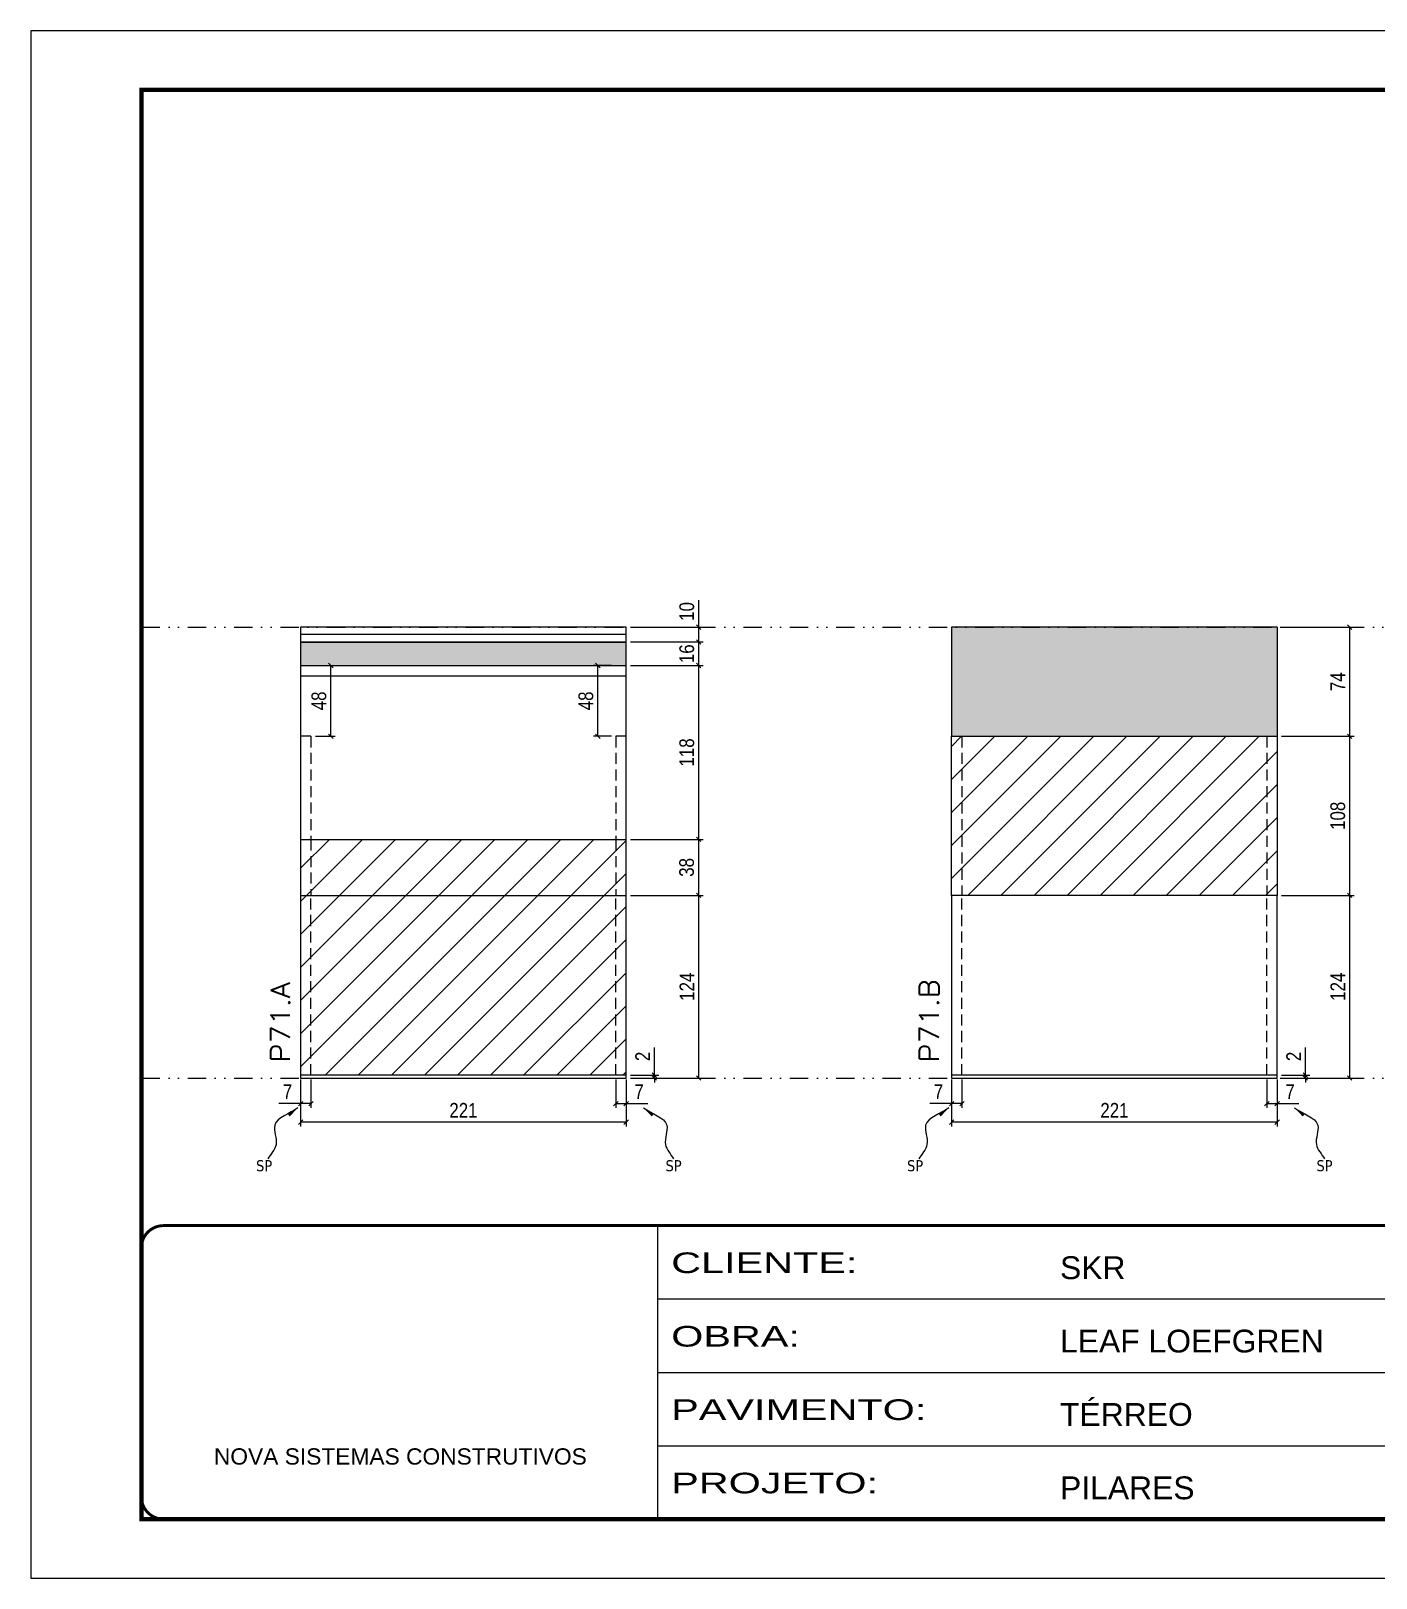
# Model space of a CAD drawing. Extents: x 14400 to 27878, y -21631 to 6985.
# Drawn here: x 14400 to 15313, y -10145 to -9095 of the extents above; entities that cross this region are included whole.
import ezdxf

# ---------------------------------------------------------------- set-up
doc = ezdxf.new("R2010")
doc.units = 0
for name, pattern in [('CONTINUO', [0]), ('DASHED', [0.75, 0.5, -0.25]), ('DIVIDE2', [0.625, 0.25, -0.125, 0, -0.125, 0, -0.125]), ('HIDDEN', [0.375, 0.25, -0.125])]:
    doc.linetypes.add(name, pattern=pattern)
for name, color, linetype in [('COTA', 241, 'Continuous'), ('Nível', 160, 'Continuous'), ('Painéis', 200, 'Continuous'), ('SARR_2.2x10', 60, 'Continuous'), ('SARR_2.2x7', 40, 'Continuous'), ('Sarrafo de Pressão', 42, 'HIDDEN'), ('texto', 7, 'Continuous')]:
    doc.layers.add(name, color=color, linetype=linetype)
for name, color, linetype, lineweight in [('Folhas', 255, 'Continuous', 9), ('Hachura', 251, 'Continuous', 9), ('SARRAFO DE PRESSAO', 251, 'DASHED', 9), ('Texto Seção', 7, 'Continuous', 15)]:
    doc.layers.add(name, color=color, linetype=linetype, lineweight=lineweight)
doc.styles.add('ARIAL', font='arial.ttf')
doc.styles.add('COTA TECNICA', font='techl___.ttf', dxfattribs={"height": 10})
doc.styles.add('COTA TECNICA-50', font='techl___.ttf', dxfattribs={"height": 10})
doc.styles.add('REGUA-120', font='ROMANS.shx', dxfattribs={"height": 15})
doc.styles.get("Standard").update_dxf_attribs({"font": 'arial.ttf'})
doc.styles.add('Tecnologia', font='')
doc.styles.get('Tecnologia').set_extended_font_data('Forgotten Futurist')
doc.dimstyles.new('COTA PAINEL-50', dxfattribs={"dimtxt": 10, "dimasz": 3, "dimexe": 3, "dimexo": 3, "dimgap": 3, "dimtad": 1, "dimdec": 1, "dimzin": 12, "dimdsep": 46, "dimtxsty": 'COTA TECNICA-50', "dimblk1": 'OBLIQUE', "dimblk2": 'OBLIQUE', "dimsah": 1, "dimcen": 0.9, "dimclrd": 4, "dimclre": 4, "dimclrt": 240, "dimadec": 1, "dimazin": 3, "dimtfac": 1, "dimtdec": 1, "dimtmove": 0, "dimatfit": 3, "dimfxl": 1, "dimtolj": 1, "dimtzin": 12, "dimarcsym": 0})
doc.dimstyles.new('PAINEL', dxfattribs={"dimtxt": 10, "dimasz": 3, "dimexe": 3, "dimexo": 3, "dimgap": 3, "dimtad": 1, "dimdec": 1, "dimzin": 12, "dimdsep": 46, "dimtxsty": 'COTA TECNICA', "dimblk1": 'OBLIQUE', "dimblk2": 'OBLIQUE', "dimsah": 1, "dimcen": 0.9, "dimclrd": 4, "dimclre": 4, "dimclrt": 240, "dimadec": 1, "dimazin": 3, "dimtfac": 1, "dimtdec": 1, "dimtmove": 0, "dimatfit": 3, "dimfxl": 1, "dimtolj": 1, "dimtzin": 12, "dimarcsym": 0})
doc.dimstyles.get("Standard").update_dxf_attribs({"dimtxt": 0.18, "dimasz": 0.18, "dimexe": 0.18, "dimexo": 0.0625, "dimgap": 0.09, "dimtad": 0, "dimtih": 1, "dimtoh": 1, "dimdec": 4, "dimzin": 0, "dimdsep": 46, "dimtxsty": 'Standard', "dimcen": 0.09, "dimadec": 0, "dimazin": 0, "dimtfac": 1, "dimtdec": 4, "dimtofl": 0, "dimtmove": 0, "dimatfit": 3, "dimfxl": 1, "dimtolj": 1, "dimtzin": 0, "dimarcsym": 0})

# ---------------------------------------------------------------- blocks, each defined once
blk = doc.blocks.new('9999999999')
at = {"color": 30, "linetype": 'CONTINUO'}
for p, q in [((98564.6, 34230.2), (98564.6, 34429.4)), ((98564.6, 34379.6), (99584, 34379.6)), ((98564.6, 34329.8), (99488, 34329.8)), ((98564.6, 34280), (99488, 34280))]:
    blk.add_line(p, q, dxfattribs=at)
at = {"color": 30, "linetype": 'CONTINUO', "const_width": 2}
blk.add_lwpolyline([(99584, 34230.2), (99584, 34414.4, 0.414214), (99569, 34429.4), (98229, 34429.4, 0.414214), (98214, 34414.4), (98214, 34245.2, 0.414214), (98229, 34230.2), (99584, 34230.2)], format="xyb", dxfattribs=at)
at = {"layer": 'Folhas'}
blk.add_lwpolyline([(98139, 34190.2), (99624, 34190.2), (99624, 35240.2), (98139, 35240.2)], close=True, dxfattribs=at)
at = {"layer": 'Folhas', "color": 30, "const_width": 3}
blk.add_lwpolyline([(98214, 34230.2), (99584, 34230.2), (99584, 35200.2), (98214, 35200.2)], close=True, dxfattribs=at)
at = {"color": 7, "linetype": 'Continuous', "ltscale": 5, "style": 'ARIAL'}
for s, height, p in [('SKR', 15.48, (98837.7, 34393.1)), ('LEAF LOEFGREN', 15.483, (98837.7, 34343.3)), ('TÉRREO', 15.48, (98837.7, 34293.5)), ('NOVA SISTEMAS CONSTRUTIVOS', 11.059, (98263.2, 34267.2)), ('PILARES', 15.48, (98837.7, 34243.7))]:
    blk.add_text(s, height=height, dxfattribs=at).set_placement(p)
at = {"layer": 'Folhas', "color": 7, "style": 'Tecnologia', "width": 1.5}
for s, p in [('CLIENTE:', (98573.7, 34397.2)), ('OBRA:', (98573.7, 34347.3)), ('PAVIMENTO:', (98573.7, 34297.5)), ('PROJETO:', (98573.7, 34247.7))]:
    blk.add_text(s, height=14, dxfattribs=at).set_placement(p)
blk = doc.blocks.new('_Oblique')
at = {"color": 0, "linetype": 'ByBlock', "lineweight": -2}
blk.add_line((-0.5, -0.5), (0.5, 0.5), dxfattribs=at)
blk = doc.blocks.new('*D1636')
at = {"layer": 'COTA', "color": 4, "lineweight": -2, "transparency": 16777216}
for p, q in [((14583.1, -9807), (14583.1, -9838.9)), ((14804.1, -9807), (14804.1, -9838.9)), ((14804.1, -9835.9), (14583.1, -9835.9))]:
    blk.add_line(p, q, dxfattribs=at)
at = {"layer": 'Defpoints', "color": 0, "transparency": 16777216}
for p in [(14583.1, -9804), (14804.1, -9804), (14583.1, -9835.9)]:
    blk.add_point(p, dxfattribs=at)
at = {"layer": 'COTA', "color": 4, "lineweight": -2, "transparency": 16777216, "xscale": 3, "yscale": 3, "zscale": 3, "rotation": 180}
blk.add_blockref('_Oblique', (14583.1, -9835.9), dxfattribs=at)
at = {"layer": 'COTA', "color": 4, "lineweight": -2, "transparency": 16777216, "xscale": 3, "yscale": 3, "zscale": 3}
blk.add_blockref('_Oblique', (14804.1, -9835.9), dxfattribs=at)
at = {"layer": 'COTA', "color": 240, "transparency": 16777216, "insert": (14693.6, -9827.9), "char_height": 10, "attachment_point": 5, "style": 'COTA TECNICA'}
blk.add_mtext('\\A1;221', dxfattribs=at)
blk = doc.blocks.new('*D1637')
at = {"layer": 'COTA', "color": 4, "lineweight": -2, "transparency": 16777216}
for p, q in [((14797.1, -9807), (14797.1, -9826.3)), ((14804.1, -9809), (14804.1, -9826.3)), ((14797.1, -9823.3), (14804.1, -9823.3)), ((14804.1, -9823.3), (14818.8, -9823.3))]:
    blk.add_line(p, q, dxfattribs=at)
at = {"layer": 'Defpoints', "color": 0, "transparency": 16777216}
for p in [(14797.1, -9804), (14804.1, -9806), (14804.1, -9823.3)]:
    blk.add_point(p, dxfattribs=at)
at = {"layer": 'COTA', "color": 4, "lineweight": -2, "transparency": 16777216, "xscale": 3, "yscale": 3, "zscale": 3, "rotation": 180}
blk.add_blockref('_Oblique', (14797.1, -9823.3), dxfattribs=at)
at = {"layer": 'COTA', "color": 4, "lineweight": -2, "transparency": 16777216, "xscale": 3, "yscale": 3, "zscale": 3}
blk.add_blockref('_Oblique', (14804.1, -9823.3), dxfattribs=at)
at = {"layer": 'COTA', "color": 240, "transparency": 16777216, "insert": (14812.9, -9815.2), "char_height": 10, "attachment_point": 5, "style": 'COTA TECNICA-50'}
blk.add_mtext('\\A1;7', dxfattribs=at)
blk = doc.blocks.new('*D1638')
at = {"layer": 'COTA', "color": 4, "lineweight": -2, "transparency": 16777216}
for p, q in [((14583.1, -9809), (14583.1, -9826.3)), ((14590.1, -9807), (14590.1, -9826.3)), ((14583.1, -9823.3), (14568.3, -9823.3)), ((14590.1, -9823.3), (14583.1, -9823.3))]:
    blk.add_line(p, q, dxfattribs=at)
at = {"layer": 'Defpoints', "color": 0, "transparency": 16777216}
for p in [(14583.1, -9806), (14590.1, -9804), (14583.1, -9823.3)]:
    blk.add_point(p, dxfattribs=at)
at = {"layer": 'COTA', "color": 4, "lineweight": -2, "transparency": 16777216, "xscale": 3, "yscale": 3, "zscale": 3, "rotation": 180}
blk.add_blockref('_Oblique', (14583.1, -9823.3), dxfattribs=at)
at = {"layer": 'COTA', "color": 4, "lineweight": -2, "transparency": 16777216, "xscale": 3, "yscale": 3, "zscale": 3}
blk.add_blockref('_Oblique', (14590.1, -9823.3), dxfattribs=at)
at = {"layer": 'COTA', "color": 240, "transparency": 16777216, "insert": (14574.2, -9815.2), "char_height": 10, "attachment_point": 5, "style": 'COTA TECNICA-50'}
blk.add_mtext('\\A1;7', dxfattribs=at)
blk = doc.blocks.new('*D1639')
at = {"layer": 'COTA', "color": 4, "lineweight": -2, "transparency": 16777216}
for p, q in [((14823.3, -9804), (14823.3, -9785.2)), ((14807.1, -9804), (14826.3, -9804)), ((14807.1, -9806), (14826.3, -9806)), ((14823.3, -9806), (14823.3, -9804)), ((14823.3, -9806), (14823.3, -9809))]:
    blk.add_line(p, q, dxfattribs=at)
at = {"layer": 'Defpoints', "color": 0, "transparency": 16777216}
for p in [(14804.1, -9804), (14804.1, -9806), (14823.3, -9806)]:
    blk.add_point(p, dxfattribs=at)
at = {"layer": 'COTA', "color": 4, "lineweight": -2, "transparency": 16777216, "xscale": 3, "yscale": 3, "zscale": 3}
for p, rotation in [((14823.3, -9804), 270), ((14823.3, -9806), 90)]:
    blk.add_blockref('_Oblique', p, dxfattribs=dict(at, rotation=rotation))
at = {"layer": 'COTA', "color": 240, "transparency": 16777216, "insert": (14815.3, -9791.3), "char_height": 10, "attachment_point": 5, "rotation": 90, "style": 'COTA TECNICA-50'}
blk.add_mtext('\\A1;2', dxfattribs=at)
blk = doc.blocks.new('*D1640')
at = {"layer": 'COTA', "color": 4, "linetype": 'ByBlock', "lineweight": -2, "transparency": 16777216}
for p, q in [((14807.1, -9682), (14856.4, -9682)), ((14853.4, -9806), (14853.4, -9682)), ((14807.1, -9806), (14856.4, -9806))]:
    blk.add_line(p, q, dxfattribs=at)
at = {"layer": 'Defpoints', "color": 0, "linetype": 'ByBlock', "transparency": 16777216}
for p in [(14804.1, -9682), (14853.4, -9682), (14804.1, -9806)]:
    blk.add_point(p, dxfattribs=at)
at = {"layer": 'COTA', "color": 4, "linetype": 'ByBlock', "lineweight": -2, "transparency": 16777216, "xscale": 3, "yscale": 3, "zscale": 3}
for p, rotation in [((14853.4, -9682), 90), ((14853.4, -9806), 270)]:
    blk.add_blockref('_Oblique', p, dxfattribs=dict(at, rotation=rotation))
at = {"layer": 'COTA', "color": 240, "linetype": 'ByBlock', "transparency": 16777216, "insert": (14845.4, -9744), "char_height": 10, "attachment_point": 5, "rotation": 90, "style": 'COTA TECNICA'}
blk.add_mtext('\\A1;124', dxfattribs=at)
blk = doc.blocks.new('*D1641')
at = {"layer": 'COTA', "color": 4, "linetype": 'ByBlock', "lineweight": -2, "transparency": 16777216}
for p, q in [((14807.1, -9682), (14856.4, -9682)), ((14853.4, -9806), (14853.4, -9682)), ((14807.1, -9806), (14856.4, -9806))]:
    blk.add_line(p, q, dxfattribs=at)
at = {"layer": 'Defpoints', "color": 0, "linetype": 'ByBlock', "transparency": 16777216}
for p in [(14804.1, -9682), (14853.4, -9682), (14804.1, -9806)]:
    blk.add_point(p, dxfattribs=at)
at = {"layer": 'COTA', "color": 4, "linetype": 'ByBlock', "lineweight": -2, "transparency": 16777216, "xscale": 3, "yscale": 3, "zscale": 3}
for p, rotation in [((14853.4, -9682), 90), ((14853.4, -9806), 270)]:
    blk.add_blockref('_Oblique', p, dxfattribs=dict(at, rotation=rotation))
at = {"layer": 'COTA', "color": 240, "linetype": 'ByBlock', "transparency": 16777216, "insert": (14845.4, -9744), "char_height": 10, "attachment_point": 5, "rotation": 90, "style": 'COTA TECNICA'}
blk.add_mtext('\\A1;124', dxfattribs=at)
blk = doc.blocks.new('*D1629')
at = {"layer": 'COTA', "color": 4, "lineweight": -2, "transparency": 16777216}
for p, q in [((15025.1, -9807), (15025.1, -9838.9)), ((15246.1, -9807), (15246.1, -9838.9)), ((15246.1, -9835.9), (15025.1, -9835.9))]:
    blk.add_line(p, q, dxfattribs=at)
at = {"layer": 'Defpoints', "color": 0, "transparency": 16777216}
for p in [(15025.1, -9804), (15246.1, -9804), (15025.1, -9835.9)]:
    blk.add_point(p, dxfattribs=at)
at = {"layer": 'COTA', "color": 4, "lineweight": -2, "transparency": 16777216, "xscale": 3, "yscale": 3, "zscale": 3, "rotation": 180}
blk.add_blockref('_Oblique', (15025.1, -9835.9), dxfattribs=at)
at = {"layer": 'COTA', "color": 4, "lineweight": -2, "transparency": 16777216, "xscale": 3, "yscale": 3, "zscale": 3}
blk.add_blockref('_Oblique', (15246.1, -9835.9), dxfattribs=at)
at = {"layer": 'COTA', "color": 240, "transparency": 16777216, "insert": (15135.6, -9827.9), "char_height": 10, "attachment_point": 5, "style": 'COTA TECNICA'}
blk.add_mtext('\\A1;221', dxfattribs=at)
blk = doc.blocks.new('*D1630')
at = {"layer": 'COTA', "color": 4, "lineweight": -2, "transparency": 16777216}
for p, q in [((15239.1, -9807), (15239.1, -9826.3)), ((15246.1, -9809), (15246.1, -9826.3)), ((15239.1, -9823.3), (15246.1, -9823.3)), ((15246.1, -9823.3), (15260.8, -9823.3))]:
    blk.add_line(p, q, dxfattribs=at)
at = {"layer": 'Defpoints', "color": 0, "transparency": 16777216}
for p in [(15239.1, -9804), (15246.1, -9806), (15246.1, -9823.3)]:
    blk.add_point(p, dxfattribs=at)
at = {"layer": 'COTA', "color": 4, "lineweight": -2, "transparency": 16777216, "xscale": 3, "yscale": 3, "zscale": 3, "rotation": 180}
blk.add_blockref('_Oblique', (15239.1, -9823.3), dxfattribs=at)
at = {"layer": 'COTA', "color": 4, "lineweight": -2, "transparency": 16777216, "xscale": 3, "yscale": 3, "zscale": 3}
blk.add_blockref('_Oblique', (15246.1, -9823.3), dxfattribs=at)
at = {"layer": 'COTA', "color": 240, "transparency": 16777216, "insert": (15254.9, -9815.2), "char_height": 10, "attachment_point": 5, "style": 'COTA TECNICA-50'}
blk.add_mtext('\\A1;7', dxfattribs=at)
blk = doc.blocks.new('*D1631')
at = {"layer": 'COTA', "color": 4, "lineweight": -2, "transparency": 16777216}
for p, q in [((15025.1, -9809), (15025.1, -9826.3)), ((15032.1, -9807), (15032.1, -9826.3)), ((15025.1, -9823.3), (15010.3, -9823.3)), ((15032.1, -9823.3), (15025.1, -9823.3))]:
    blk.add_line(p, q, dxfattribs=at)
at = {"layer": 'Defpoints', "color": 0, "transparency": 16777216}
for p in [(15025.1, -9806), (15032.1, -9804), (15025.1, -9823.3)]:
    blk.add_point(p, dxfattribs=at)
at = {"layer": 'COTA', "color": 4, "lineweight": -2, "transparency": 16777216, "xscale": 3, "yscale": 3, "zscale": 3, "rotation": 180}
blk.add_blockref('_Oblique', (15025.1, -9823.3), dxfattribs=at)
at = {"layer": 'COTA', "color": 4, "lineweight": -2, "transparency": 16777216, "xscale": 3, "yscale": 3, "zscale": 3}
blk.add_blockref('_Oblique', (15032.1, -9823.3), dxfattribs=at)
at = {"layer": 'COTA', "color": 240, "transparency": 16777216, "insert": (15016.2, -9815.2), "char_height": 10, "attachment_point": 5, "style": 'COTA TECNICA-50'}
blk.add_mtext('\\A1;7', dxfattribs=at)
blk = doc.blocks.new('*D1632')
at = {"layer": 'COTA', "color": 4, "lineweight": -2, "transparency": 16777216}
for p, q in [((15265.3, -9804), (15265.3, -9785.2)), ((15249.1, -9804), (15268.3, -9804)), ((15249.1, -9806), (15268.3, -9806)), ((15265.3, -9806), (15265.3, -9804)), ((15265.3, -9806), (15265.3, -9809))]:
    blk.add_line(p, q, dxfattribs=at)
at = {"layer": 'Defpoints', "color": 0, "transparency": 16777216}
for p in [(15246.1, -9804), (15246.1, -9806), (15265.3, -9806)]:
    blk.add_point(p, dxfattribs=at)
at = {"layer": 'COTA', "color": 4, "lineweight": -2, "transparency": 16777216, "xscale": 3, "yscale": 3, "zscale": 3}
for p, rotation in [((15265.3, -9804), 270), ((15265.3, -9806), 90)]:
    blk.add_blockref('_Oblique', p, dxfattribs=dict(at, rotation=rotation))
at = {"layer": 'COTA', "color": 240, "transparency": 16777216, "insert": (15257.3, -9791.3), "char_height": 10, "attachment_point": 5, "rotation": 90, "style": 'COTA TECNICA-50'}
blk.add_mtext('\\A1;2', dxfattribs=at)
blk = doc.blocks.new('*D1633')
at = {"layer": 'COTA', "color": 4, "linetype": 'ByBlock', "lineweight": -2, "transparency": 16777216}
for p, q in [((15249.1, -9682), (15298.4, -9682)), ((15295.4, -9806), (15295.4, -9682)), ((15249.1, -9806), (15298.4, -9806))]:
    blk.add_line(p, q, dxfattribs=at)
at = {"layer": 'Defpoints', "color": 0, "linetype": 'ByBlock', "transparency": 16777216}
for p in [(15246.1, -9682), (15295.4, -9682), (15246.1, -9806)]:
    blk.add_point(p, dxfattribs=at)
at = {"layer": 'COTA', "color": 4, "linetype": 'ByBlock', "lineweight": -2, "transparency": 16777216, "xscale": 3, "yscale": 3, "zscale": 3}
for p, rotation in [((15295.4, -9682), 90), ((15295.4, -9806), 270)]:
    blk.add_blockref('_Oblique', p, dxfattribs=dict(at, rotation=rotation))
at = {"layer": 'COTA', "color": 240, "linetype": 'ByBlock', "transparency": 16777216, "insert": (15287.3, -9744), "char_height": 10, "attachment_point": 5, "rotation": 90, "style": 'COTA TECNICA'}
blk.add_mtext('\\A1;124', dxfattribs=at)
blk = doc.blocks.new('*D1634')
at = {"layer": 'COTA', "color": 4, "linetype": 'ByBlock', "lineweight": -2, "transparency": 16777216}
for p, q in [((15249.1, -9682), (15298.4, -9682)), ((15295.4, -9806), (15295.4, -9682)), ((15249.1, -9806), (15298.4, -9806))]:
    blk.add_line(p, q, dxfattribs=at)
at = {"layer": 'Defpoints', "color": 0, "linetype": 'ByBlock', "transparency": 16777216}
for p in [(15246.1, -9682), (15295.4, -9682), (15246.1, -9806)]:
    blk.add_point(p, dxfattribs=at)
at = {"layer": 'COTA', "color": 4, "linetype": 'ByBlock', "lineweight": -2, "transparency": 16777216, "xscale": 3, "yscale": 3, "zscale": 3}
for p, rotation in [((15295.4, -9682), 90), ((15295.4, -9806), 270)]:
    blk.add_blockref('_Oblique', p, dxfattribs=dict(at, rotation=rotation))
at = {"layer": 'COTA', "color": 240, "linetype": 'ByBlock', "transparency": 16777216, "insert": (15287.3, -9744), "char_height": 10, "attachment_point": 5, "rotation": 90, "style": 'COTA TECNICA'}
blk.add_mtext('\\A1;124', dxfattribs=at)
blk = doc.blocks.new('*D1635')
at = {"layer": 'COTA', "color": 4, "lineweight": -2, "transparency": 16777216}
for p, q in [((15249.1, -9500), (15298.4, -9500)), ((15295.4, -9574), (15295.4, -9500)), ((15249.1, -9574), (15298.4, -9574))]:
    blk.add_line(p, q, dxfattribs=at)
at = {"layer": 'Defpoints', "color": 0, "transparency": 16777216}
for p in [(15246.1, -9500), (15295.4, -9500), (15246.1, -9574)]:
    blk.add_point(p, dxfattribs=at)
at = {"layer": 'COTA', "color": 4, "lineweight": -2, "transparency": 16777216, "xscale": 3, "yscale": 3, "zscale": 3}
for p, rotation in [((15295.4, -9500), 90), ((15295.4, -9574), 270)]:
    blk.add_blockref('_Oblique', p, dxfattribs=dict(at, rotation=rotation))
at = {"layer": 'COTA', "color": 240, "transparency": 16777216, "insert": (15287.3, -9537), "char_height": 10, "attachment_point": 5, "rotation": 90, "style": 'COTA TECNICA'}
blk.add_mtext('\\A1;74', dxfattribs=at)
blk = doc.blocks.new('*D1646')
at = {"layer": 'COTA', "color": 4, "lineweight": -2, "transparency": 16777216}
for p, q in [((14807.1, -9526), (14856.4, -9526)), ((14853.4, -9644), (14853.4, -9526)), ((14807.1, -9644), (14856.4, -9644))]:
    blk.add_line(p, q, dxfattribs=at)
at = {"layer": 'Defpoints', "color": 0, "transparency": 16777216}
for p in [(14804.1, -9526), (14853.4, -9526), (14804.1, -9644)]:
    blk.add_point(p, dxfattribs=at)
at = {"layer": 'COTA', "color": 4, "lineweight": -2, "transparency": 16777216, "xscale": 3, "yscale": 3, "zscale": 3}
for p, rotation in [((14853.4, -9526), 90), ((14853.4, -9644), 270)]:
    blk.add_blockref('_Oblique', p, dxfattribs=dict(at, rotation=rotation))
at = {"layer": 'COTA', "color": 240, "transparency": 16777216, "insert": (14845.3, -9585), "char_height": 10, "attachment_point": 5, "rotation": 90, "style": 'COTA TECNICA'}
blk.add_mtext('\\A1;118', dxfattribs=at)
blk = doc.blocks.new('*D2395')
at = {"layer": 'COTA', "color": 4, "lineweight": -2, "transparency": 16777216}
for p, q in [((14807.1, -9510), (14856.4, -9510)), ((14853.4, -9526), (14853.4, -9510)), ((14807.1, -9526), (14856.4, -9526))]:
    blk.add_line(p, q, dxfattribs=at)
at = {"layer": 'Defpoints', "color": 0, "transparency": 16777216}
for p in [(14804.1, -9510), (14853.4, -9510), (14804.1, -9526)]:
    blk.add_point(p, dxfattribs=at)
at = {"layer": 'COTA', "color": 4, "lineweight": -2, "transparency": 16777216, "xscale": 3, "yscale": 3, "zscale": 3}
for p, rotation in [((14853.4, -9510), 90), ((14853.4, -9526), 270)]:
    blk.add_blockref('_Oblique', p, dxfattribs=dict(at, rotation=rotation))
at = {"layer": 'COTA', "color": 240, "transparency": 16777216, "insert": (14845.3, -9518), "char_height": 10, "attachment_point": 5, "rotation": 90, "style": 'COTA TECNICA'}
blk.add_mtext('\\A1;16', dxfattribs=at)
blk = doc.blocks.new('*D2396')
at = {"layer": 'COTA', "color": 4, "lineweight": -2, "transparency": 16777216}
for p, q in [((14853.4, -9500), (14853.4, -9481.6)), ((14807.1, -9500), (14856.4, -9500)), ((14853.4, -9510), (14853.4, -9500)), ((14807.1, -9510), (14856.4, -9510))]:
    blk.add_line(p, q, dxfattribs=at)
at = {"layer": 'Defpoints', "color": 0, "transparency": 16777216}
for p in [(14804.1, -9500), (14853.4, -9500), (14804.1, -9510)]:
    blk.add_point(p, dxfattribs=at)
at = {"layer": 'COTA', "color": 4, "lineweight": -2, "transparency": 16777216, "xscale": 3, "yscale": 3, "zscale": 3}
for p, rotation in [((14853.4, -9500), 90), ((14853.4, -9510), 270)]:
    blk.add_blockref('_Oblique', p, dxfattribs=dict(at, rotation=rotation))
at = {"layer": 'COTA', "color": 240, "transparency": 16777216, "insert": (14845.3, -9489.3), "char_height": 10, "attachment_point": 5, "rotation": 90, "style": 'COTA TECNICA'}
blk.add_mtext('\\A1;10', dxfattribs=at)
blk = doc.blocks.new('*D2397')
at = {"layer": 'COTA', "color": 4, "lineweight": -2, "transparency": 16777216}
for p, q in [((14807.1, -9644), (14856.4, -9644)), ((14853.4, -9682), (14853.4, -9644)), ((14807.1, -9682), (14856.4, -9682))]:
    blk.add_line(p, q, dxfattribs=at)
at = {"layer": 'Defpoints', "color": 0, "transparency": 16777216}
for p in [(14804.1, -9644), (14853.4, -9644), (14804.1, -9682)]:
    blk.add_point(p, dxfattribs=at)
at = {"layer": 'COTA', "color": 4, "lineweight": -2, "transparency": 16777216, "xscale": 3, "yscale": 3, "zscale": 3}
for p, rotation in [((14853.4, -9644), 90), ((14853.4, -9682), 270)]:
    blk.add_blockref('_Oblique', p, dxfattribs=dict(at, rotation=rotation))
at = {"layer": 'COTA', "color": 240, "transparency": 16777216, "insert": (14845.2, -9663), "char_height": 10, "attachment_point": 5, "rotation": 90, "style": 'COTA TECNICA'}
blk.add_mtext('\\A1;38', dxfattribs=at)
blk = doc.blocks.new('*D2398')
at = {"layer": 'COTA', "color": 4, "lineweight": -2, "transparency": 16777216}
for p, q in [((15249.1, -9574), (15298.4, -9574)), ((15295.4, -9682), (15295.4, -9574)), ((15249.1, -9682), (15298.4, -9682))]:
    blk.add_line(p, q, dxfattribs=at)
at = {"layer": 'Defpoints', "color": 0, "transparency": 16777216}
for p in [(15246.1, -9574), (15295.4, -9574), (15246.1, -9682)]:
    blk.add_point(p, dxfattribs=at)
at = {"layer": 'COTA', "color": 4, "lineweight": -2, "transparency": 16777216, "xscale": 3, "yscale": 3, "zscale": 3}
for p, rotation in [((15295.4, -9574), 90), ((15295.4, -9682), 270)]:
    blk.add_blockref('_Oblique', p, dxfattribs=dict(at, rotation=rotation))
at = {"layer": 'COTA', "color": 240, "transparency": 16777216, "insert": (15287.3, -9628), "char_height": 10, "attachment_point": 5, "rotation": 90, "style": 'COTA TECNICA'}
blk.add_mtext('\\A1;108', dxfattribs=at)
blk = doc.blocks.new('*D2405')
at = {"layer": 'COTA', "color": 4, "lineweight": -2, "transparency": 16777216}
for p, q in [((14593.1, -9526), (14606.6, -9526)), ((14603.6, -9574), (14603.6, -9526)), ((14593.1, -9574), (14606.6, -9574))]:
    blk.add_line(p, q, dxfattribs=at)
at = {"layer": 'Defpoints', "color": 0, "transparency": 16777216}
for p in [(14590.1, -9526), (14603.6, -9526), (14590.1, -9574)]:
    blk.add_point(p, dxfattribs=at)
at = {"layer": 'COTA', "color": 4, "lineweight": -2, "transparency": 16777216, "xscale": 3, "yscale": 3, "zscale": 3}
for p, rotation in [((14603.6, -9526), 90), ((14603.6, -9574), 270)]:
    blk.add_blockref('_Oblique', p, dxfattribs=dict(at, rotation=rotation))
at = {"layer": 'COTA', "color": 240, "transparency": 16777216, "insert": (14595.5, -9550), "char_height": 10, "attachment_point": 5, "rotation": 90, "style": 'COTA TECNICA'}
blk.add_mtext('\\A1;48', dxfattribs=at)
blk = doc.blocks.new('*D2406')
at = {"layer": 'COTA', "color": 4, "lineweight": -2, "transparency": 16777216}
for p, q in [((14794.1, -9526), (14781.9, -9526)), ((14784.9, -9574), (14784.9, -9526)), ((14794.1, -9574), (14781.9, -9574))]:
    blk.add_line(p, q, dxfattribs=at)
at = {"layer": 'Defpoints', "color": 0, "transparency": 16777216}
for p in [(14784.9, -9526), (14797.1, -9526), (14797.1, -9574)]:
    blk.add_point(p, dxfattribs=at)
at = {"layer": 'COTA', "color": 4, "lineweight": -2, "transparency": 16777216, "xscale": 3, "yscale": 3, "zscale": 3}
for p, rotation in [((14784.9, -9526), 90), ((14784.9, -9574), 270)]:
    blk.add_blockref('_Oblique', p, dxfattribs=dict(at, rotation=rotation))
at = {"layer": 'COTA', "color": 240, "transparency": 16777216, "insert": (14776.8, -9550), "char_height": 10, "attachment_point": 5, "rotation": 90, "style": 'COTA TECNICA'}
blk.add_mtext('\\A1;48', dxfattribs=at)

msp = doc.modelspace()

# ---------------------------------------------------------------- hatches: boundary and pattern name
at = {"layer": 'COTA'}
h = msp.add_hatch(dxfattribs=at)
h.set_pattern_fill('AR-CONC', color=256, scale=0.03)
h.set_pattern_definition([(50, (-132.943, -18), (5.4655401, -0.4781726), [0.5715, -6.2865]), (355, (-132.943, -18), (-1.0573026, 5.7317054), [0.4572, -5.0292175]), (100.451445, (-132.4877, -18.04), (4.4082374, 5.2535326), [0.4857003, -5.3427073]), (46.1842, (-132.943, -16.476), (8.1323712, -1.2612698), [0.85725, -9.42975]), (96.63556, (-132.2654, -16.581), (7.122124, 7.4227837), [0.7285507, -8.0140682]), (351.18415, (-132.943, -16.476), (7.122124, 7.4227837), [0.685799, -7.543792]), (21, (-132.181, -16.857), (4.5484317, -3.067956), [0.5715, -6.2865]), (326, (-132.181, -16.857), (1.8540609, 5.525639), [0.4572, -5.0292]), (71.451445, (-131.802, -17.1127), (6.4024926, 2.457683), [0.4857003, -5.3426981]), (37.5, (-132.9431, -18), (0.0926581, 2.53665117), [0, -4.96824, 0, -5.1054, 0, -5.04825]), (7.5, (-132.943, -18), (2.00458988, 3.00541724), [0, -2.91084, 0, -4.85394, 0, -1.92405]), (327.5, (-134.6424, -18), (4.06771786, -0.17186232), [0, -1.905, 0, -5.9436, 0, -7.8867]), (317.5, (-135.4044, -18), (4.44387544, 0.7627947), [0, -2.4765, 0, -3.94716, 0, -5.6007])])
h.paths.add_polyline_path([(15246.05, -9574.04), (15246.05, -9500.04), (15025.05, -9500.04), (15025.05, -9574.04)])
h = msp.add_hatch(dxfattribs=at)
h.set_pattern_fill('AR-CONC', color=256, scale=0.03)
h.set_pattern_definition([(50, (-103.4, -28), (5.4655401, -0.4781726), [0.5715, -6.2865]), (355, (-103.4, -28), (-1.0573026, 5.7317054), [0.4572, -5.0292175]), (100.451445, (-102.9447, -28.04), (4.4082374, 5.2535326), [0.4857003, -5.3427073]), (46.1842, (-103.4, -26.476), (8.1323712, -1.2612698), [0.85725, -9.42975]), (96.63556, (-102.7225, -26.581), (7.122124, 7.4227837), [0.7285507, -8.0140682]), (351.18415, (-103.4, -26.476), (7.122124, 7.4227837), [0.685799, -7.543792]), (21, (-102.638, -26.857), (4.5484317, -3.067956), [0.5715, -6.2865]), (326, (-102.638, -26.857), (1.8540609, 5.525639), [0.4572, -5.0292]), (71.451445, (-102.259, -27.1127), (6.4024926, 2.457683), [0.4857003, -5.3426981]), (37.5, (-103.4002, -28), (0.0926581, 2.53665117), [0, -4.96824, 0, -5.1054, 0, -5.04825]), (7.5, (-103.4002, -28), (2.00458988, 3.00541724), [0, -2.91084, 0, -4.85394, 0, -1.92405]), (327.5, (-105.0994, -28), (4.06771786, -0.17186232), [0, -1.905, 0, -5.9436, 0, -7.8867]), (317.5, (-105.8614, -28), (4.44387544, 0.7627947), [0, -2.4765, 0, -3.94716, 0, -5.6007])])
h.paths.add_polyline_path([(14583.08, -9510.04), (14583.08, -9526.04), (14804.08, -9526.04), (14804.08, -9510.04)])
at = {"layer": 'Hachura'}
h = msp.add_hatch(dxfattribs=at)
h.set_pattern_fill('ANSI31', color=256, scale=5)
h.paths.add_polyline_path([(14804.08, -9682.04), (14583.08, -9682.04), (14583.08, -9804.04), (14804.08, -9804.04)])
h.paths.add_polyline_path([(14804.08, -9644.04), (14583.08, -9644.04), (14583.08, -9682.04), (14804.08, -9682.04)])
h.paths.add_polyline_path([(15246.05, -9574.04), (15025.05, -9574.04), (15025.05, -9682.04), (15246.05, -9682.04)])
h.paths.add_polyline_path([(15466.71, -9574.04), (15441.71, -9574.04), (15441.71, -9686.04), (15466.71, -9686.04)])
h.paths.add_polyline_path([(15711.04, -9574.04), (15686.04, -9574.04), (15686.04, -9676.04), (15711.04, -9676.04)])

# ---------------------------------------------------------------- linework, layer by layer
at = {"layer": 'COTA'}
for p, q in [((15246.05, -9500.04), (15025.05, -9500.04)), ((15025.05, -9500.04), (15025.05, -9574.04)), ((15246.05, -9500.04), (15246.05, -9574.04)), ((14804.08, -9510.04), (14583.08, -9510.04)), ((14583.08, -9510.04), (14583.08, -9526.04)), ((14804.08, -9526.04), (14804.08, -9510.04)), ((14590.08, -9574.04), (14583.08, -9574.04)), ((14804.08, -9574.04), (14797.08, -9574.04))]:
    msp.add_line(p, q, dxfattribs=at)
at = {"layer": 'Nível', "color": 4, "linetype": 'DIVIDE2', "ltscale": 50}
for p, q in [((14474.97, -9500.04), (15844.97, -9500.04)), ((14474.97, -9806.04), (15844.97, -9806.04))]:
    msp.add_line(p, q, dxfattribs=at)
at = {"layer": 'Painéis'}
for p, q in [((14583.08, -9526.04), (14583.08, -9806.04)), ((14583.08, -9526.04), (14804.08, -9526.04)), ((14804.08, -9806.04), (14804.08, -9526.04)), ((14583.08, -9644.04), (14804.08, -9644.04)), ((14583.08, -9682.04), (14804.08, -9682.04)), ((15025.05, -9682.04), (15025.05, -9806.04)), ((15246.05, -9806.04), (15246.05, -9682.04)), ((14583.08, -9806.04), (14804.08, -9806.04)), ((15025.05, -9806.04), (15246.05, -9806.04))]:
    msp.add_line(p, q, dxfattribs=at)
for points in [[(14583.08, -9510.04), (14804.08, -9510.04), (14804.08, -9500.04), (14583.08, -9500.04)], [(15025.05, -9574.04), (15246.05, -9574.04), (15246.05, -9682.04), (15025.05, -9682.04)], [(14804.08, -9804.04), (14583.08, -9804.04), (14583.08, -9806.04), (14804.08, -9806.04)], [(15246.05, -9804.04), (15025.05, -9804.04), (15025.05, -9806.04), (15246.05, -9806.04)]]:
    msp.add_lwpolyline(points, close=True, dxfattribs=at)
at = {"layer": 'SARR_2.2x10'}
msp.add_line((14804.08, -9505.04), (14583.08, -9505.04), dxfattribs=at)
at = {"layer": 'SARR_2.2x7'}
msp.add_line((14583.08, -9533.04), (14804.08, -9533.04), dxfattribs=at)
at = {"layer": 'Sarrafo de Pressão', "ltscale": 30}
for p, q in [((14590.08, -9574.04), (14590.08, -9644.04)), ((14797.08, -9574.04), (14797.08, -9644.04)), ((15032.05, -9574.04), (15032.05, -9682.04)), ((15239.05, -9574.04), (15239.05, -9682.04)), ((14590.08, -9644.04), (14590.08, -9682.04)), ((14797.08, -9644.04), (14797.08, -9682.04)), ((14590.08, -9804.04), (14590.08, -9682.04)), ((14797.08, -9804.04), (14797.08, -9682.04)), ((15032.05, -9804.04), (15032.05, -9682.04)), ((15239.05, -9804.04), (15239.05, -9682.04))]:
    msp.add_line(p, q, dxfattribs=at)

# ---------------------------------------------------------------- block references
at = {"layer": 'SARRAFO DE PRESSAO', "color": 6, "linetype": 'ByBlock'}
msp.add_blockref('9999999999', (-83739.01, -44335.53), dxfattribs=at)

# ---------------------------------------------------------------- texts
at = {"layer": 'texto', "color": 0, "char_height": 7.5, "attachment_point": 5}
for insert in [(14558.3, -9865.53), (14836.32, -9865.53), (15000.27, -9865.53), (15278.3, -9865.53)]:
    msp.add_mtext('{\\fTahoma|b0|i0|c0|p34;\\C4;SP}', dxfattribs=dict(at, insert=insert))
at = {"layer": 'Texto Seção', "style": 'REGUA-120', "width": 1.1}
for s, p in [('P71.A', (14575.83, -9795.28)), ('P71.B', (15016.31, -9795.28))]:
    msp.add_text(s, height=13, rotation=90, dxfattribs=at).set_placement(p)

# ---------------------------------------------------------------- dimensions: what is measured, and where the dimension line sits
at = {"layer": 'COTA'}
for base, p1, p2, angle, dimstyle, picture, middle in [((14853.44, -9500.04), (14804.08, -9510.04), (14804.08, -9500.04), 90, 'PAINEL', '*D2396', (14845.34, -9489.33)), ((15295.42, -9500.04), (15246.05, -9574.04), (15246.05, -9500.04), 90, 'PAINEL', '*D1635', (15287.34, -9537.04)), ((14603.61, -9526.04), (14590.08, -9574.04), (14590.08, -9526.04), 90, 'PAINEL', '*D2405', (14595.52, -9550.04)), ((14784.91, -9526.04), (14797.08, -9574.04), (14797.08, -9526.04), 90, 'PAINEL', '*D2406', (14776.81, -9550.04)), ((14853.44, -9526.04), (14804.08, -9644.04), (14804.08, -9526.04), 90, 'PAINEL', '*D1646', (14845.35, -9585.04)), ((15295.42, -9574.04), (15246.05, -9682.04), (15246.05, -9574.04), 90, 'PAINEL', '*D2398', (15287.29, -9628.04)), ((14853.44, -9644.04), (14804.08, -9682.04), (14804.08, -9644.04), 90, 'PAINEL', '*D2397', (14845.2, -9663.04)), ((14583.08, -9823.28), (14590.08, -9804.04), (14583.08, -9806.04), 180, 'COTA PAINEL-50', '*D1638', (14574.21, -9815.21)), ((15025.05, -9823.28), (15032.05, -9804.04), (15025.05, -9806.04), 180, 'COTA PAINEL-50', '*D1631', (15016.18, -9815.21))]:
    dim = msp.add_linear_dim(base=base, p1=p1, p2=p2, angle=angle, dimstyle=dimstyle, dxfattribs=at)
    dim.commit()
    dim.dimension.update_dxf_attribs({"geometry": picture, "text_midpoint": middle})
for base, p1, p2, dimstyle, picture, middle in [((14853.44, -9510.04), (14804.08, -9526.04), (14804.08, -9510.04), 'PAINEL', '*D2395', (14853.44, -9518.04)), ((14823.33, -9806.04), (14804.08, -9804.04), (14804.08, -9806.04), 'COTA PAINEL-50', '*D1639', (14823.33, -9791.29)), ((15265.31, -9806.04), (15246.05, -9804.04), (15246.05, -9806.04), 'COTA PAINEL-50', '*D1632', (15265.31, -9791.29))]:
    dim = msp.add_linear_dim(base=base, p1=p1, p2=p2, angle=90, dimstyle=dimstyle, dxfattribs=at)
    dim.commit()
    dim.dimension.update_dxf_attribs({"geometry": picture, "text_midpoint": middle, "dimtype": 160})
at = {"layer": 'COTA', "linetype": 'ByBlock'}
for p1, p2, picture, middle in [((14804.08, -9806.04), (14804.08, -9682.04), '*D1640', (14845.37, -9744.04)), ((14804.08, -9806.04), (14804.08, -9682.04), '*D1641', (14845.37, -9744.04)), ((15246.05, -9806.04), (15246.05, -9682.04), '*D1633', (15287.34, -9744.04)), ((15246.05, -9806.04), (15246.05, -9682.04), '*D1634', (15287.34, -9744.04))]:
    dim = msp.add_aligned_dim(p1=p1, p2=p2, distance=-49.37, dimstyle='PAINEL', dxfattribs=at)
    dim.commit()
    dim.dimension.update_dxf_attribs({"geometry": picture, "text_midpoint": middle})
at = {"layer": 'COTA'}
for base, p1, p2, picture, middle in [((14583.08, -9835.94), (14804.08, -9804.04), (14583.08, -9804.04), '*D1636', (14693.58, -9827.88)), ((15025.05, -9835.94), (15246.05, -9804.04), (15025.05, -9804.04), '*D1629', (15135.55, -9827.88))]:
    dim = msp.add_linear_dim(base=base, p1=p1, p2=p2, angle=180, dimstyle='PAINEL', override={"dimarcsym": 2}, dxfattribs=at)
    dim.commit()
    dim.dimension.update_dxf_attribs({"geometry": picture, "text_midpoint": middle})
for base, p1, p2, picture, middle in [((14804.08, -9823.28), (14797.08, -9804.04), (14804.08, -9806.04), '*D1637', (14812.94, -9815.21)), ((15246.05, -9823.28), (15239.05, -9804.04), (15246.05, -9806.04), '*D1630', (15254.92, -9815.21))]:
    dim = msp.add_linear_dim(base=base, p1=p1, p2=p2, dimstyle='COTA PAINEL-50', dxfattribs=at)
    dim.commit()
    dim.dimension.update_dxf_attribs({"geometry": picture, "text_midpoint": middle})

# ---------------------------------------------------------------- leaders
at = {"layer": 'COTA', "path_type": 1}
for points in [[(14581.25, -9826.22), (14565.46, -9838.06), (14566.39, -9851.06), (14560.83, -9860.85)], [(14815.9, -9826.22), (14831.69, -9838.06), (14830.76, -9851.06), (14836.32, -9860.85)], [(15023.22, -9826.22), (15007.44, -9838.06), (15008.36, -9851.06), (15002.81, -9860.85)], [(15257.88, -9826.22), (15273.66, -9838.06), (15272.74, -9851.06), (15278.29, -9860.85)]]:
    msp.add_leader(points, dimstyle='Standard', override={"dimasz": 8}, dxfattribs=at)

doc.saveas('drawing.dxf')
